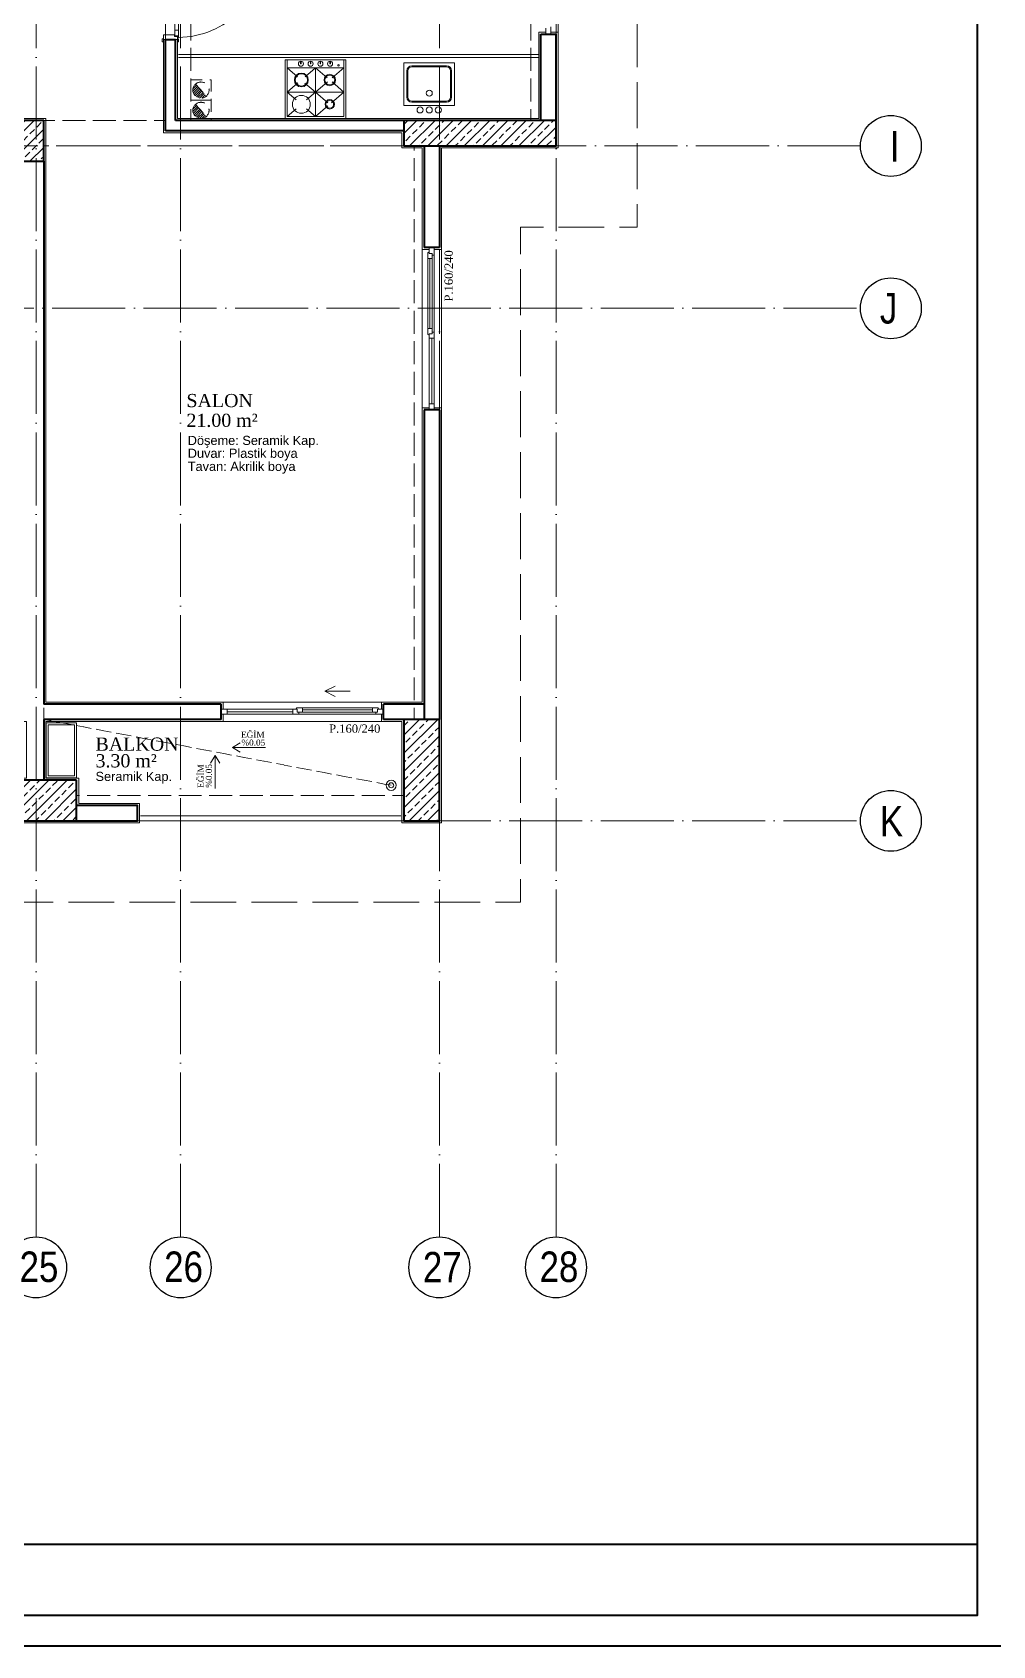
# Model space of a CAD drawing. Header units: millimetres. Extents: x 11587 to 81192, y -36083 to -25300.
# Drawn here: x 50175 to 51122, y -36083 to -34493 of the extents above; entities that cross this region are included whole.
import ezdxf

# ---------------------------------------------------------------- set-up
doc = ezdxf.new("R2010")
doc.units = ezdxf.units.MM
doc.linetypes.add('AKS', pattern=[30, 24, -3, 0, -3])
doc.linetypes.add('IZDUSUM1', pattern=[20, 7.5, -5, 7.5, 0])
for name, color, linetype, lineweight in [('rtm-aks balon', 20, 'Continuous', 25), ('rtm-aks balon yazı', 7, 'Continuous', 20), ('rtm-aks yeni', 7, 'AKS', 20), ('rtm-antet-02', 140, 'Continuous', 40), ('rtm-cam', 141, 'Continuous', 9), ('rtm-duv tugla', 22, 'Continuous', 35), ('rtm-izdusum-üst ince', 8, 'IZDUSUM1', 5), ('rtm-kapı-ahsap', 35, 'Continuous', 13), ('rtm-mhl-yazı-adı', 150, 'Continuous', 30), ('rtm-mhl-yazı-m2', 7, 'Continuous', 20), ('rtm-mhl-yazı-malzeme', 253, 'Continuous', 13), ('rtm-pen-ahsap', 35, 'Continuous', 13), ('rtm-plan katmanı-05', 205, 'Continuous', 20), ('rtm-plan katmanı-07', 135, 'Continuous', 9), ('rtm-sembol ok', 7, 'Continuous', 20), ('rtm-sıva', 252, 'Continuous', 15), ('rtm-tarama-betonarme', 51, 'Continuous', 15), ('rtm-tas_betonarme', 50, 'Continuous', 40), ('rtm-tefris vitrifiye', 9, 'Continuous', 9)]:
    doc.layers.add(name, color=color, linetype=linetype, lineweight=lineweight)
doc.styles.add('AKSYAZI', font='ARIALN.TTF')
doc.styles.add('ARIAL', font='times.ttf')
doc.styles.get("Standard").update_dxf_attribs({"font": 'arial.ttf'})
doc.styles.add('VAZ-OLCU', font='times.ttf', dxfattribs={"height": 60})
pattern_1 = [(45, (26626.351, 20249.116), (-8.980256, 8.980256), []), (45, (26635.331, 20249.116), (-8.980256, 8.980256), [6.35, -3.175])]

# ---------------------------------------------------------------- blocks, each defined once
blk = doc.blocks.new('KİRİŞA')
at = {"layer": 'rtm-izdusum-üst ince', "ltscale": 1.5}
for points in [[(21829.4, -54829.2), (21829.4, -54569.2)], [(21854.4, -54829.2), (21854.4, -54569.2)], [(22189.4, -54829.2), (22189.4, -54579.2)], [(22214.4, -54829.2), (22214.4, -54579.2)], [(21979.4, -54829.2), (22189.4, -54829.2)], [(22214.4, -54829.2), (22334.4, -54829.2)], [(21944.4, -55419.2), (21944.4, -54854.2)], [(21969.4, -55419.2), (21969.4, -54854.2)], [(21979.4, -54854.2), (22334.4, -54854.2)], [(22334.4, -55479.2), (22334.4, -54869.2)], [(21979.4, -55494.2), (22301.9, -55494.2)], [(21979.4, -55519.2), (22301.9, -55519.2)]]:
    blk.add_lwpolyline(points, dxfattribs=at)
blk = doc.blocks.new('rty')
at = {"layer": 'rtm-kapı-ahsap'}
for p, q in [((-58244.9, -62700.3), (-58243.8, -62700.3)), ((-58244.9, -62703.4), (-58244.9, -62700.3)), ((-58243.8, -62703.4), (-58244.9, -62703.4)), ((-58243.8, -62700.3), (-58243.8, -62703.4)), ((-58243.8, -62707.4), (-58243.8, -62702.9)), ((-58229.8, -62702.9), (-58243.8, -62702.9)), ((-58232.8, -62707.4), (-58243.8, -62707.4)), ((-58232.8, -62705.9), (-58232.8, -62707.4)), ((-58229.8, -62705.9), (-58232.8, -62705.9)), ((-58232.6, -62706.4), (-58232.6, -62789.4)), ((-58232.6, -62706.4), (-58229.7, -62706.4)), ((-58228.8, -62712), (-58232.6, -62712)), ((-58229.8, -62700.4), (-58229.8, -62703.4)), ((-58228.8, -62700.4), (-58229.8, -62700.4)), ((-58229.8, -62702.9), (-58229.8, -62705.9)), ((-58229.8, -62703.4), (-58228.8, -62703.4)), ((-58229.8, -62704.9), (-58228.8, -62704.9)), ((-58229.7, -62706.4), (-58229.7, -62704.9)), ((-58228.8, -62703.4), (-58228.8, -62700.4)), ((-58228.8, -62790.9), (-58228.8, -62704.9)), ((-58144.8, -62704.9), (-58228.8, -62704.9)), ((-58243.8, -62792.3), (-58244.9, -62792.3)), ((-58244.9, -62792.3), (-58244.9, -62795.4)), ((-58244.9, -62795.4), (-58243.8, -62795.4)), ((-58243.8, -62788.4), (-58243.8, -62792.9)), ((-58232.8, -62788.4), (-58243.8, -62788.4)), ((-58243.8, -62795.4), (-58243.8, -62792.3)), ((-58229.8, -62792.9), (-58243.8, -62792.9)), ((-58232.8, -62789.9), (-58232.8, -62788.4)), ((-58229.8, -62789.9), (-58232.8, -62789.9)), ((-58228.8, -62783.7), (-58232.6, -62783.7)), ((-58232.6, -62789.4), (-58229.7, -62789.4)), ((-58229.8, -62792.9), (-58229.8, -62789.9)), ((-58229.8, -62790.9), (-58228.8, -62790.9)), ((-58229.8, -62795.4), (-58229.8, -62792.3)), ((-58229.8, -62792.3), (-58228.8, -62792.3)), ((-58228.8, -62795.4), (-58229.8, -62795.4)), ((-58229.7, -62789.4), (-58229.7, -62790.9)), ((-58228.8, -62792.3), (-58228.8, -62795.4))]:
    blk.add_line(p, q, dxfattribs=at)
at = {"layer": 'rtm-kapı-ahsap', "const_width": 0.392}
blk.add_lwpolyline([(-58229.2, -62703.9, 1), (-58229.2, -62704.5, 1)], format="xyb", close=True, dxfattribs=at)
at = {"layer": 'rtm-kapı-ahsap'}
blk.add_arc((-58229.1, -62706.6), 84.3, 270.2011, 1.1472, dxfattribs=at)

msp = doc.modelspace()

# ---------------------------------------------------------------- hatches: boundary and pattern name
at = {"layer": 'rtm-izdusum-üst ince', "ltscale": 1.5}
h = msp.add_hatch(dxfattribs=at)
h.set_pattern_fill('ANSI31', color=256, scale=0.5, angle=180, style=0)
h.set_pattern_definition([(225, (50040.1749, -32965.134), (1.122532, -1.122532), [])])
edge = h.paths.add_edge_path()
edge.add_arc((50341.19, -34550.13), 8, 492.76259, 672.76259)
edge.add_line((50346.62, -34556.01), (50335.76, -34544.26))
h = msp.add_hatch(dxfattribs=at)
h.set_pattern_fill('ANSI31', color=256, scale=0.5, angle=180, style=0)
h.set_pattern_definition([(225, (50040.1749, -32985.134), (1.122532, -1.122532), [])])
edge = h.paths.add_edge_path()
edge.add_arc((50341.19, -34570.13), 8, 492.76259, 672.76259)
edge.add_line((50346.62, -34576.01), (50335.76, -34564.26))
at = {"layer": 'rtm-tarama-betonarme'}
h = msp.add_hatch(dxfattribs=at)
h.set_pattern_fill('ANSI33', color=256, scale=2, style=0)
h.set_pattern_definition(pattern_1)
h.paths.add_polyline_path([(50186.19, -34620.13), (50186.19, -34580.13), (50106.19, -34580.13), (50106.19, -34620.13)])
h = msp.add_hatch(dxfattribs=at)
h.set_pattern_fill('ANSI33', color=256, scale=2, style=0)
h.set_pattern_definition(pattern_1)
h.paths.add_polyline_path([(50691.19, -34580.13), (50541.19, -34580.13), (50541.19, -34605.13), (50691.19, -34605.13)])
h = msp.add_hatch(dxfattribs=at)
h.set_pattern_fill('ANSI33', color=256, scale=2, style=0)
h.set_pattern_definition(pattern_1)
h.paths.add_polyline_path([(50576.19, -35170.13), (50541.19, -35170.13), (50541.19, -35270.13), (50576.19, -35270.13)])
h = msp.add_hatch(dxfattribs=at)
h.set_pattern_fill('ANSI33', color=256, scale=2, style=0)
h.set_pattern_definition(pattern_1)
h.paths.add_polyline_path([(50218.69, -35270.13), (50218.69, -35230.13), (50138.69, -35230.13), (50138.69, -35270.13)])

# ---------------------------------------------------------------- linework, layer by layer
at = {"layer": 'rtm-aks balon'}
for centre in [(51021.19, -34605.13), (51021.19, -34765.13), (51021.19, -35270.13), (50178.69, -35710.13), (50321.19, -35710.13), (50576.19, -35710.13), (50691.19, -35710.13)]:
    msp.add_circle(centre, 30, dxfattribs=at)
at = {"layer": 'rtm-aks yeni', "ltscale": 3}
for p, q in [((50178.69, -35680.13), (50178.69, -31980.13)), ((50321.19, -35680.13), (50321.19, -31980.13)), ((50576.19, -35680.13), (50576.19, -31980.13)), ((50691.19, -35680.13), (50691.19, -31980.13)), ((50991.19, -34605.13), (49781.19, -34605.13)), ((42626.19, -34765.13), (50991.19, -34765.13)), ((42626.19, -35270.13), (50991.19, -35270.13))]:
    msp.add_line(p, q, dxfattribs=at)
at = {"layer": 'rtm-antet-02'}
for points in [[(42481.61, -31582.89), (42481.61, -36082.89), (51136.61, -36082.89), (51136.61, -31582.89), (42481.61, -31582.89)], [(42511.61, -35982.89), (51106.61, -35982.89)]]:
    msp.add_lwpolyline(points, dxfattribs=at)
msp.add_lwpolyline([(42511.61, -31612.89), (42511.61, -36052.89), (51106.61, -36052.89), (51106.61, -31612.89)], close=True, dxfattribs=at)
at = {"layer": 'rtm-cam'}
for p, q in [((50566.94, -34716.13), (50566.94, -34785.13)), ((50568.69, -34794.63), (50568.69, -34859.13)), ((50431.69, -35162.63), (50367.19, -35162.63)), ((50510.19, -35160.88), (50441.19, -35160.88))]:
    msp.add_line(p, q, dxfattribs=at)
at = {"layer": 'rtm-duv tugla'}
for points in [[(50676.19, -34580.13), (50676.19, -34495.13)], [(50676.19, -34495.13), (50691.19, -34495.13)], [(50691.19, -34580.13), (50691.19, -34495.13)], [(50306.19, -34590.13), (50306.19, -34500.13)], [(50306.19, -34500.13), (50316.19, -34500.13)], [(50316.19, -34580.13), (50316.19, -34500.13)], [(50541.19, -34590.13), (50306.19, -34590.13)], [(50541.19, -34580.13), (50316.19, -34580.13)], [(50561.19, -34605.13), (50561.19, -34705.13)], [(50576.19, -34605.13), (50576.19, -34705.13)], [(50186.19, -34620.13), (50186.19, -35155.13)], [(50576.19, -34705.13), (50561.19, -34705.13)], [(50576.19, -34865.13), (50561.19, -34865.13)], [(50561.19, -34865.13), (50561.19, -35170.13)], [(50576.19, -34865.13), (50576.19, -35170.13)], [(50361.19, -35155.13), (50186.19, -35155.13)], [(50361.19, -35170.13), (50361.19, -35155.13)], [(50561.19, -35155.13), (50521.19, -35155.13)], [(50521.19, -35170.13), (50521.19, -35155.13)], [(50186.19, -35170.13), (50186.19, -35230.13)], [(50361.19, -35170.13), (50186.19, -35170.13)], [(50561.19, -35170.13), (50521.19, -35170.13)], [(50218.69, -35270.13), (50278.69, -35270.13), (50278.69, -35255.13), (50218.69, -35255.13)]]:
    msp.add_lwpolyline(points, dxfattribs=at)
at = {"layer": 'rtm-izdusum-üst ince', "ltscale": 3}
msp.add_lwpolyline([(44416.19, -34180.13), (44496.19, -34180.13), (44496.19, -32860.13), (44126.19, -32860.13), (44126.19, -32200.13), (43216.19, -32200.13), (43216.19, -32860.13), (42846.19, -32860.13), (42846.19, -34685.13), (42961.19, -34685.13), (42961.19, -35350.13), (50656.19, -35350.13), (50656.19, -34685.13), (50771.19, -34685.13), (50771.19, -32860.13), (50401.19, -32860.13), (50401.19, -32200.13), (49491.19, -32200.13), (49491.19, -32860.13), (49121.19, -32860.13), (49121.19, -34180.13), (49201.19, -34180.13)], dxfattribs=at)
at = {"layer": 'rtm-izdusum-üst ince', "ltscale": 1.5}
for points in [[(50331.19, -34560.13), (50331.19, -34540.13), (50351.19, -34540.13), (50351.19, -34560.13), (50331.19, -34560.13)], [(50335.76, -34544.26), (50346.62, -34556.01)], [(50331.19, -34580.13), (50331.19, -34560.13), (50351.19, -34560.13), (50351.19, -34580.13), (50331.19, -34580.13)], [(50335.76, -34564.26), (50346.62, -34576.01)]]:
    msp.add_lwpolyline(points, dxfattribs=at)
at = {"layer": 'rtm-izdusum-üst ince'}
msp.add_lwpolyline([(50186.19, -35170.13), (50528.69, -35235.13)], dxfattribs=at)
at = {"layer": 'rtm-izdusum-üst ince', "ltscale": 1.5}
for centre in [(50341.19, -34550.13), (50341.19, -34570.13)]:
    msp.add_circle(centre, 8, dxfattribs=at)
at = {"layer": 'rtm-pen-ahsap'}
for p, q in [((50681.19, -34495.13), (50681.19, -34489.13)), ((50686.19, -34487.63), (50686.19, -34495.13)), ((50564.69, -34710.5), (50564.69, -34716.13)), ((50564.69, -34785.13), (50564.69, -34716.13)), ((50569.19, -34716.13), (50564.69, -34716.13)), ((50566.19, -34705.13), (50566.19, -34711.13)), ((50569.19, -34711.13), (50566.19, -34711.13)), ((50569.19, -34711.13), (50569.19, -34716.13)), ((50571.19, -34712.63), (50569.19, -34712.63)), ((50569.19, -34785.13), (50569.19, -34716.13)), ((50571.19, -34712.63), (50571.19, -34705.13)), ((50564.69, -34790.77), (50564.69, -34785.13)), ((50569.19, -34785.13), (50564.69, -34785.13)), ((50566.19, -34790.13), (50566.19, -34794.63)), ((50569.19, -34790.13), (50566.19, -34790.13)), ((50566.19, -34854.13), (50566.19, -34794.63)), ((50571.19, -34794.63), (50566.19, -34794.63)), ((50569.19, -34790.13), (50569.19, -34785.13)), ((50569.19, -34788.63), (50571.19, -34788.63)), ((50571.19, -34796.13), (50571.19, -34788.63)), ((50571.19, -34796.13), (50571.19, -34865.13)), ((50566.19, -34854.13), (50566.19, -34859.77)), ((50571.19, -34859.13), (50566.19, -34859.13)), ((50566.19, -34865.13), (50566.19, -34859.13)), ((50361.19, -35160.13), (50367.19, -35160.13)), ((50430.19, -35165.13), (50361.19, -35165.13)), ((50372.19, -35160.13), (50366.56, -35160.13)), ((50367.19, -35165.13), (50367.19, -35160.13)), ((50372.19, -35160.13), (50431.69, -35160.13)), ((50430.19, -35165.13), (50437.69, -35165.13)), ((50436.19, -35160.13), (50431.69, -35160.13)), ((50431.69, -35165.13), (50431.69, -35160.13)), ((50435.56, -35158.63), (50441.19, -35158.63)), ((50436.19, -35163.13), (50436.19, -35160.13)), ((50436.19, -35163.13), (50441.19, -35163.13)), ((50437.69, -35163.13), (50437.69, -35165.13)), ((50441.19, -35158.63), (50510.19, -35158.63)), ((50441.19, -35163.13), (50441.19, -35158.63)), ((50441.19, -35163.13), (50510.19, -35163.13)), ((50515.83, -35158.63), (50510.19, -35158.63)), ((50510.19, -35163.13), (50510.19, -35158.63)), ((50515.19, -35163.13), (50510.19, -35163.13)), ((50513.69, -35165.13), (50513.69, -35163.13)), ((50513.69, -35165.13), (50521.19, -35165.13)), ((50521.19, -35160.13), (50515.19, -35160.13)), ((50515.19, -35163.13), (50515.19, -35160.13))]:
    msp.add_line(p, q, dxfattribs=at)
for points in [[(50564.69, -34710.5), (50566.19, -34709.63)], [(50564.69, -34790.77), (50566.19, -34791.64)], [(50435.56, -35158.63), (50434.69, -35160.13)], [(50515.83, -35158.63), (50516.69, -35160.13)]]:
    msp.add_lwpolyline(points, dxfattribs=at)
at = {"layer": 'rtm-plan katmanı-05', "ltscale": 0.6}
for points in [[(50693.19, -34357.13), (50693.19, -34493.13)], [(50559.19, -34707.13), (50559.19, -34863.13)], [(50578.19, -34707.13), (50578.19, -34863.13)], [(50363.19, -35153.13), (50519.19, -35153.13)], [(50363.19, -35172.13), (50519.19, -35172.13)]]:
    msp.add_lwpolyline(points, dxfattribs=at)
at = {"layer": 'rtm-plan katmanı-05'}
for points in [[(50281.69, -35265.21), (50538.19, -35265.21)], [(50281.69, -35270.21), (50538.19, -35270.21)]]:
    msp.add_lwpolyline(points, dxfattribs=at)
for radius in [5, 2.5]:
    msp.add_circle((50528.69, -35235.13), radius, dxfattribs=at)
at = {"layer": 'rtm-plan katmanı-07'}
for points in [[(50571.19, -34788.63), (50571.19, -34712.63)], [(50437.69, -35165.13), (50513.69, -35165.13)]]:
    msp.add_lwpolyline(points, dxfattribs=at)
at = {"layer": 'rtm-sembol ok'}
for points in [[(50463.44, -35142.45), (50473.44, -35137.45)], [(50488.44, -35142.45), (50463.44, -35142.45)], [(50463.44, -35142.45), (50473.44, -35147.45)], [(50372.39, -35197.92), (50379.79, -35193.25)], [(50355.28, -35205.87), (50350.61, -35213.27)], [(50355.28, -35238.2), (50355.28, -35205.87)], [(50355.28, -35205.87), (50359.95, -35213.27)], [(50404.71, -35197.92), (50372.39, -35197.92)], [(50372.39, -35197.92), (50379.79, -35202.59)]]:
    msp.add_lwpolyline(points, dxfattribs=at)
at = {"layer": 'rtm-sıva'}
for points in [[(50318.19, -34500.13), (50318.19, -34578.13), (50674.19, -34578.13), (50674.19, -34493.13), (50681.19, -34493.13)], [(50686.19, -34493.13), (50693.19, -34493.13), (50693.19, -34607.13), (50578.19, -34607.13), (50578.19, -34707.13)], [(50559.19, -34707.13), (50559.19, -34607.13), (50539.19, -34607.13), (50539.19, -34592.13), (50304.19, -34592.13), (50304.19, -34500.13)], [(50028.19, -34565.13), (50028.19, -34578.13), (50188.19, -34578.13), (50188.19, -35153.13), (50363.19, -35153.13), (50363.19, -35160.13)], [(50566.19, -34707.13), (50559.19, -34707.13)], [(50578.19, -34707.13), (50571.19, -34707.13)], [(50519.19, -35160.13), (50519.19, -35153.13), (50559.19, -35153.13), (50559.19, -34863.13)], [(50578.19, -34863.13), (50578.19, -35272.13), (50539.19, -35272.13), (50539.19, -35172.13), (50519.19, -35172.13), (50519.19, -35165.13)], [(50566.19, -34863.13), (50559.19, -34863.13)], [(50578.19, -34863.13), (50571.19, -34863.13)], [(50363.19, -35165.13), (50363.19, -35172.13), (50188.19, -35172.13), (50188.19, -35228.13), (50220.69, -35228.13), (50220.69, -35253.13), (50280.69, -35253.13), (50280.69, -35272.13), (50076.69, -35272.13), (50076.69, -35253.13), (50136.69, -35253.13), (50136.69, -35228.13), (50169.19, -35228.13), (50169.19, -35172.13), (49994.19, -35172.13), (49994.19, -35165.13)]]:
    msp.add_lwpolyline(points, dxfattribs=at)
at = {"layer": 'rtm-tas_betonarme'}
for points in [[(50186.19, -34580.13), (50106.19, -34580.13), (50106.19, -34620.13), (50186.19, -34620.13)], [(50691.19, -34580.13), (50541.19, -34580.13), (50541.19, -34605.13), (50691.19, -34605.13)], [(50576.19, -35170.13), (50541.19, -35170.13), (50541.19, -35270.13), (50576.19, -35270.13)], [(50218.69, -35230.13), (50138.69, -35230.13), (50138.69, -35270.13), (50218.69, -35270.13)]]:
    msp.add_lwpolyline(points, close=True, dxfattribs=at)
at = {"layer": 'rtm-tefris vitrifiye'}
for p, q in [((50674.19, -34515.13), (50319.19, -34515.13)), ((50484.17, -34520.13), (50424.17, -34520.13)), ((50426.17, -34528.13), (50426.17, -34520.13)), ((50436.39, -34536.9), (50426.17, -34528.13)), ((50482.17, -34528.13), (50426.17, -34528.13)), ((50426.17, -34576.13), (50426.17, -34528.13)), ((50439.45, -34521.65), (50439.45, -34524.11)), ((50439.45, -34524.11), (50439.99, -34524.11)), ((50439.99, -34524.11), (50439.99, -34521.65)), ((50443.88, -34536.95), (50454.17, -34528.13)), ((50449.03, -34521.65), (50449.03, -34524.11)), ((50449.03, -34524.11), (50449.57, -34524.11)), ((50449.57, -34524.11), (50449.57, -34521.65)), ((50465.54, -34537.88), (50454.17, -34528.13)), ((50454.17, -34576.13), (50454.17, -34528.13)), ((50458.62, -34521.65), (50458.62, -34524.11)), ((50458.62, -34524.11), (50459.16, -34524.11)), ((50459.16, -34524.11), (50459.16, -34521.65)), ((50468.21, -34521.65), (50468.21, -34524.11)), ((50468.21, -34524.11), (50468.74, -34524.11)), ((50468.74, -34524.11), (50468.74, -34521.65)), ((50470.64, -34538.01), (50482.17, -34528.13)), ((50482.17, -34576.13), (50482.17, -34520.13)), ((50484.17, -34578.13), (50484.17, -34520.13)), ((50541.19, -34523.13), (50541.19, -34565.13)), ((50541.19, -34523.13), (50591.19, -34523.13)), ((50549.19, -34526.13), (50583.19, -34526.13)), ((50549.19, -34527.13), (50583.19, -34527.13)), ((50591.19, -34523.13), (50591.19, -34565.13)), ((50426.17, -34552.13), (50436.79, -34543.03)), ((50454.17, -34552.13), (50443.71, -34543.17)), ((50454.17, -34552.13), (50465.87, -34542.1)), ((50482.17, -34552.13), (50470.48, -34542.11)), ((50544.19, -34531.13), (50544.19, -34557.13)), ((50545.19, -34531.13), (50545.19, -34557.13)), ((50587.19, -34531.13), (50587.19, -34557.13)), ((50588.19, -34531.13), (50588.19, -34557.13)), ((50426.17, -34552.13), (50435.13, -34559.82)), ((50482.17, -34552.13), (50426.17, -34552.13)), ((50445.2, -34559.82), (50454.17, -34552.13)), ((50454.17, -34552.13), (50466.4, -34562.62)), ((50469.75, -34562.77), (50482.17, -34552.13)), ((50583.19, -34561.13), (50549.19, -34561.13)), ((50435.13, -34568.45), (50426.17, -34576.13)), ((50482.17, -34576.13), (50426.17, -34576.13)), ((50454.17, -34576.13), (50445.2, -34568.45)), ((50466.36, -34565.68), (50454.17, -34576.13)), ((50591.19, -34565.13), (50541.19, -34565.13)), ((50583.19, -34562.13), (50549.19, -34562.13)), ((50484.17, -34578.13), (50424.17, -34578.13))]:
    msp.add_line(p, q, dxfattribs=at)
for points in [[(50674.19, -34518.13), (50319.19, -34518.13)], [(50424.17, -34578.13), (50424.17, -34520.13)]]:
    msp.add_lwpolyline(points, dxfattribs=at)
for points in [[(50218.69, -35227.63), (50188.69, -35227.63), (50188.69, -35173.63), (50218.69, -35173.63)], [(50216.69, -35225.63), (50190.69, -35225.63), (50190.69, -35175.63), (50216.69, -35175.63)]]:
    msp.add_lwpolyline(points, close=True, dxfattribs=at)
for centre, radius in [((50439.72, -34524.13), 2.5), ((50449.3, -34524.13), 2.5), ((50458.89, -34524.13), 2.5), ((50468.48, -34524.13), 2.5), ((50476.75, -34525.71), 0.75), ((50440.17, -34540.13), 6.84), ((50440.17, -34540.13), 6.05), ((50468.17, -34540.13), 5.63), ((50468.17, -34540.13), 4.84), ((50440.17, -34564.13), 8.84), ((50468.17, -34564.13), 4.63), ((50468.17, -34564.13), 3.84), ((50566.19, -34553.13), 3), ((50557.19, -34569.63), 3), ((50566.19, -34569.63), 3), ((50575.19, -34569.63), 3)]:
    msp.add_circle(centre, radius, dxfattribs=at)
for centre, radius, start, end in [((50549.19, -34531.13), 5, 90, 180), ((50549.19, -34531.13), 4, 90, 180), ((50583.19, -34531.13), 5, 0, 90), ((50583.19, -34531.13), 4, 0, 90), ((50549.19, -34557.13), 5, 180, 270), ((50549.19, -34557.13), 4, 180, 270), ((50583.19, -34557.13), 4, 270, 0), ((50583.19, -34557.13), 5, 270, 0)]:
    msp.add_arc(centre, radius, start, end, dxfattribs=at)

# ---------------------------------------------------------------- block references
at = {"layer": 'rtm-izdusum-üst ince', "xscale": -1}
msp.add_blockref('KİRİŞA', (72520.62, 20249.12), dxfattribs=at)
at = {"layer": 'rtm-kapı-ahsap'}
msp.add_blockref('rty', (108547.97, 28292.74), dxfattribs=at)

# ---------------------------------------------------------------- texts
at = {"layer": 'rtm-aks balon yazı', "char_height": 30, "width": 27.7214, "attachment_point": 7, "style": 'AKSYAZI'}
for s, insert in [('I', (51020.2, -34620.55)), ('J', (51010.4, -34780.55)), ('K', (51010.4, -35285.55)), ('25', (50162.47, -35724.9)), ('26', (50304.97, -35724.9)), ('27', (50559.97, -35724.9)), ('28', (50674.97, -35724.9))]:
    msp.add_mtext(s, dxfattribs=dict(at, insert=insert))
at = {"layer": 'rtm-mhl-yazı-adı', "style": 'ARIAL'}
for s, height, p in [('SALON', 13, (50326.91, -34862.5)), ('EĞİM', 6, (50380.77, -35188.25)), ('BALKON', 13, (50237.3, -35201.02)), ('%%%0.05', 6, (50381.11, -35196.01))]:
    msp.add_text(s, height=height, dxfattribs=at).set_placement(p)
for s, p in [('EĞİM', (50343.99, -35237.58)), ('%%%0.05', (50351.98, -35237.58))]:
    msp.add_text(s, height=6, rotation=90, dxfattribs=at).set_placement(p)
at = {"layer": 'rtm-mhl-yazı-m2', "style": 'ARIAL'}
for s, p in [('21.00 m² ', (50326.91, -34881.99)), ('3.30 m² ', (50237.3, -35217.43))]:
    msp.add_text(s, height=13, dxfattribs=at).set_placement(p)
at = {"layer": 'rtm-mhl-yazı-malzeme', "style": 'VAZ-OLCU'}
for rotation, p in [(89.9602, (50589.45, -34758.44)), (359.9602, (50467.53, -35183.32))]:
    msp.add_text('P.160/240', height=8.192, rotation=rotation, dxfattribs=at).set_placement(p)
at = {"layer": 'rtm-mhl-yazı-malzeme'}
for s, p in [('Döşeme: Seramik Kap.', (50328.2, -34899.77)), ('Duvar: Plastik boya ', (50328.2, -34912.43)), ('Tavan: Akrilik boya ', (50328.2, -34925.37)), ('Seramik Kap.', (50237.3, -35230.84))]:
    msp.add_text(s, height=9, dxfattribs=at).set_placement(p)

doc.saveas('drawing.dxf')
